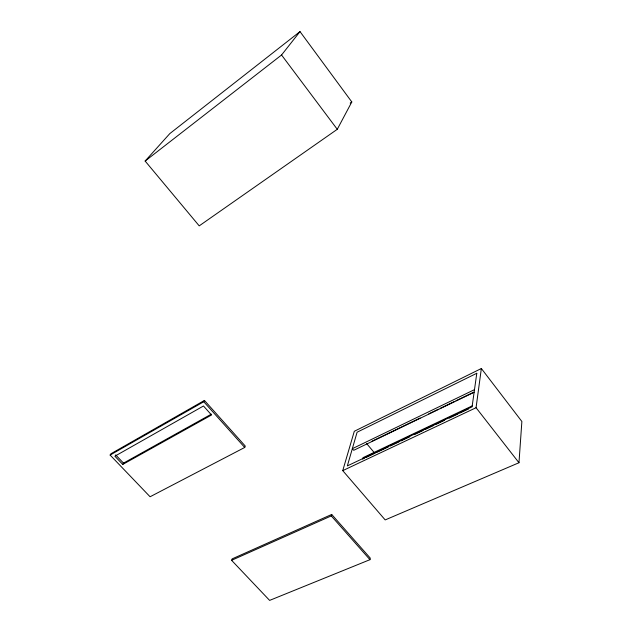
<?xml version="1.0" encoding="UTF-8"?>
<svg xmlns="http://www.w3.org/2000/svg" width="632" height="632" viewBox="0 0 632 632"><rect width="100%" height="100%" fill="white"/><g stroke="black" fill="none" stroke-linecap="round" stroke-linejoin="round"><path stroke-width="0.95" d="M518.975 462.735L521.874 421.497L481.355 368.511L354.299 431.285L342.742 470.635L385.188 519.923L518.975 462.735L476.062 407.719L481.355 368.511M369.957 559.676L370.312 558.159L331.705 514.448L232.157 558.87L231.596 560.315L269.619 600.4L369.957 559.676L331.271 515.917L331.705 514.448M244.718 447.464L245.303 446.105L204.436 400.435L110.916 453.76L110.126 455.064L150.084 496.76L244.718 447.464L203.765 401.739L204.436 400.435M337.267 129.307L351.811 101.95L300.01 31.6L169.818 133.597L145.131 161.042L199.214 225.869L337.267 129.307L281.556 55L300.01 31.6M122.75 464.433L211.554 414.995L203.48 405.997L114.874 456.201L122.75 464.433L123.509 463.114L211.349 414.158M145.131 161.042L281.556 55M350.207 103.087L351.811 101.95M110.126 455.064L203.765 401.739M474.482 389.644L352.332 448.688L353.715 450.308L474.111 392.298M372.098 441.176L420.13 418.021M428.765 413.857L438.426 409.204M440.18 408.359L454.234 401.589M455.988 400.735L473.558 392.275M472.396 405.807L362.981 457.679L362.594 459.101L364.38 458.255M366.157 457.418L375.068 453.199M376.854 452.354L388.435 446.871M390.221 446.026L399.132 441.808M400.909 440.97L409.82 436.752M414.276 434.642L423.187 430.424M424.973 429.578L433.884 425.36M435.661 424.522L444.573 420.304M449.028 418.194L457.939 413.976M459.717 413.131L468.628 408.912M342.742 470.635L476.062 407.719M231.596 560.315L331.271 515.917M115.648 454.89L123.509 463.114M366.544 443.459L374.737 453.191M476.789 373.267L472.072 406.826L347.347 465.895L357.104 432.217L476.789 373.267"/></g></svg>
